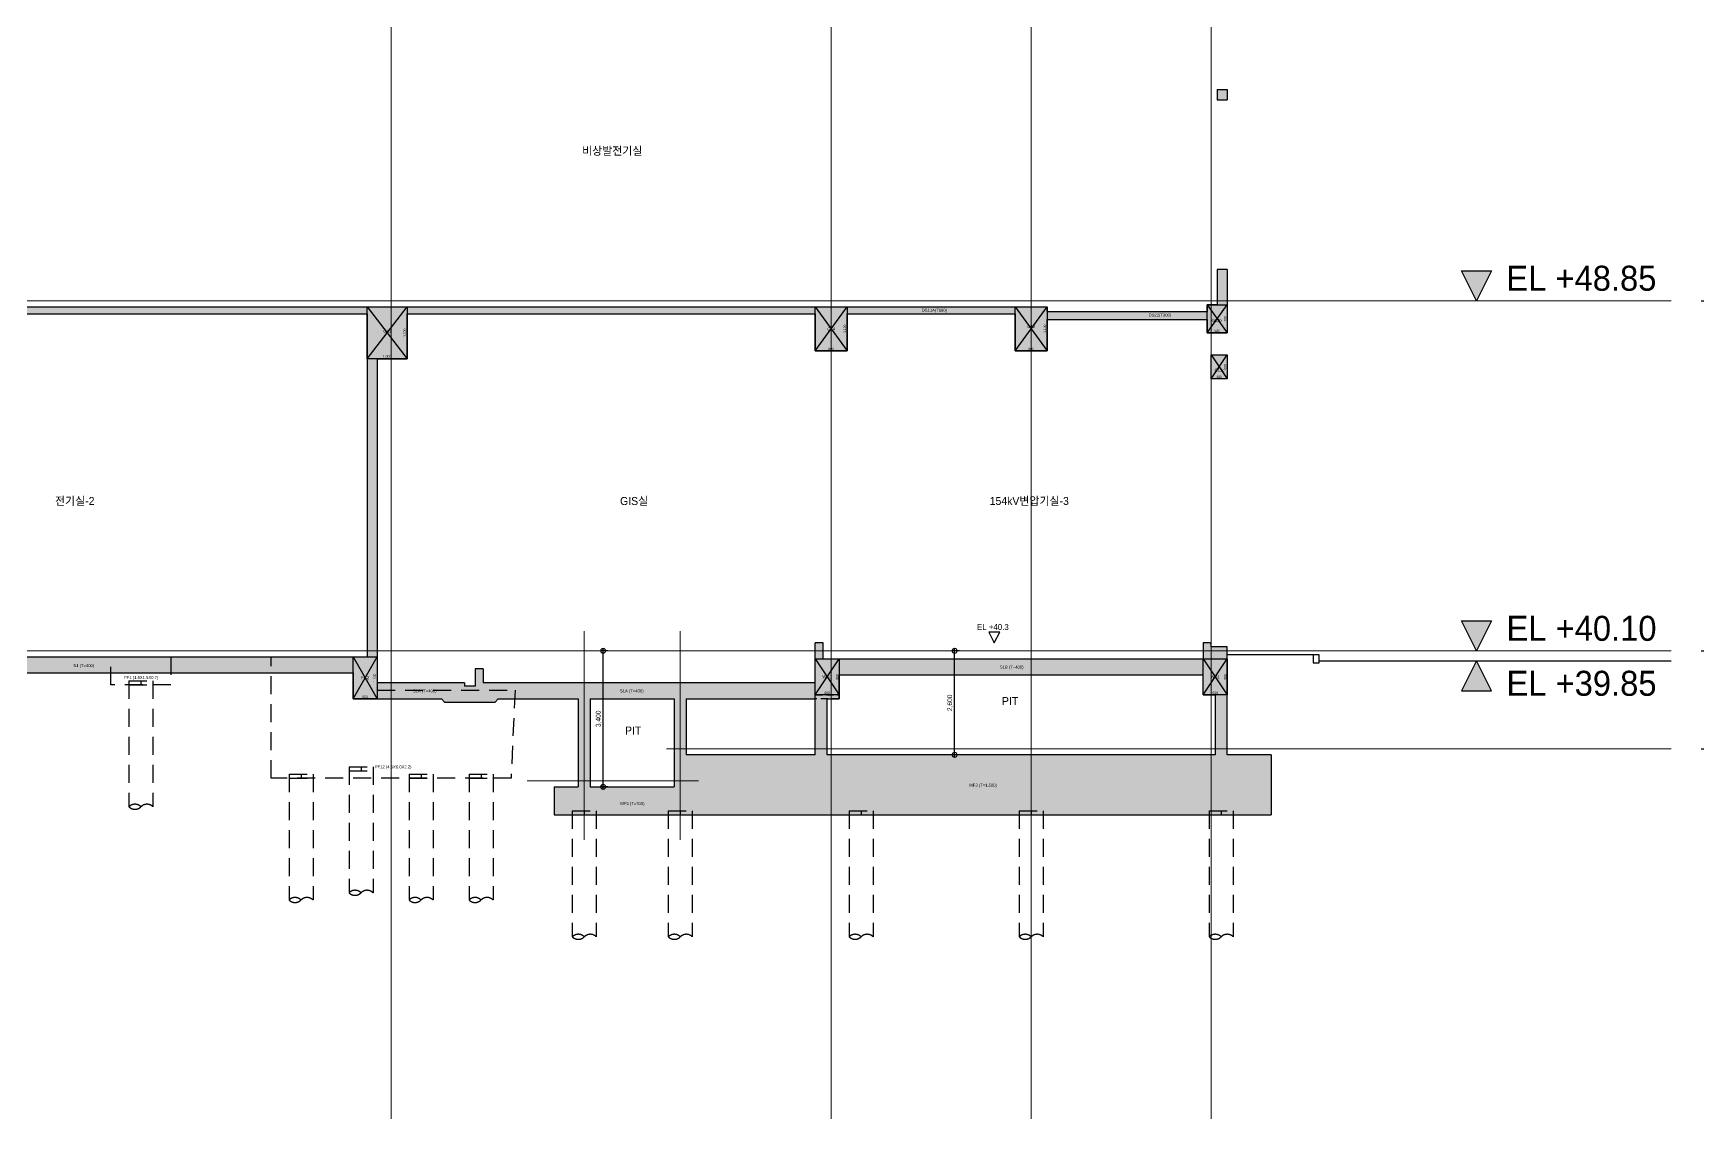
# Model space of a CAD drawing. Header units: millimetres. Extents: x 0 to 841000, y -4805 to 148500.
# Drawn here: x 550197 to 591797, y 23234 to 50364 of the extents above; entities that cross this region are included whole.
import ezdxf
from ezdxf.enums import TextEntityAlignment as Align

# ---------------------------------------------------------------- set-up
doc = ezdxf.new("R2010")
doc.units = ezdxf.units.MM
doc.header["$LTSCALE"] = 250
for name, pattern in [('HID', [2.8, 1.8, -1]), ('HIDDEN', [9.525, 6.35, -3.175]), ('PHANTOM2', [31.75, 15.875, -3.175, 3.175, -3.175, 3.175, -3.175])]:
    doc.linetypes.add(name, pattern=pattern)
doc.layers.get('Defpoints').update_dxf_attribs({"color": 151})
for name, color, linetype in [('A-CON', 2, 'Continuous'), ('A-CON-HID', 4, 'HID'), ('A-DIM', 7, 'Continuous'), ('A-SITE', 3, 'PHANTOM2'), ('A-SYM-LEVEL', 7, 'Continuous'), ('구조SOLID', 253, 'Continuous'), ('기초', 5, 'HIDDEN')]:
    doc.layers.add(name, color=color, linetype=linetype)
doc.layers.add('A-SYM-BUB', color=7, linetype='Continuous', lineweight=25)
doc.layers.add('CEN', color=1, linetype='Continuous', lineweight=9)
for name, color, linetype, plot in [('AS-HIDLINE', 205, 'Continuous', False), ('CK', 221, 'Continuous', False), ('NO-TEXT', 150, 'Continuous', False), ('NOPLOT', 191, 'Continuous', False)]:
    doc.layers.add(name, color=color, linetype=linetype, plot=plot)
doc.styles.add('Gdim', font='Dotum.ttf')
doc.styles.get("Standard").update_dxf_attribs({"font": 'Dotum.ttf'})
doc.dimstyles.new('G-Xdim', dxfattribs={"dimscale": 30, "dimtxt": 2, "dimasz": 1, "dimexe": 1.2, "dimexo": 1.2, "dimgap": 0, "dimtad": 1, "dimdec": 1, "dimdsep": 46, "dimlunit": 6, "dimtxsty": 'Gdim', "dimcen": 1, "dimse1": 1, "dimse2": 1, "dimsd1": 1, "dimsd2": 1, "dimclrd": 1, "dimclre": 1, "dimclrt": 256, "dimadec": 0, "dimazin": 0, "dimtfac": 1, "dimtdec": 1, "dimtix": 1, "dimtmove": 2, "dimatfit": 1, "dimfxl": 2, "dimtolj": 1, "dimlwd": -1, "dimlwe": -1, "dimarcsym": 0})
doc.dimstyles.new('Gdim250', dxfattribs={"dimscale": 250, "dimtxt": 3, "dimasz": 1.2, "dimexe": 2, "dimexo": 3, "dimgap": 1, "dimtad": 1, "dimdsep": 46, "dimlunit": 6, "dimtxsty": 'Standard', "dimblk1": '_CIDOT', "dimblk2": '_CIDOT', "dimsah": 1, "dimcen": 2.5, "dimdle": 2, "dimclrd": 1, "dimclre": 1, "dimclrt": 3, "dimazin": 2, "dimtfac": 1, "dimtix": 1, "dimtmove": 2, "dimatfit": 3, "dimldrblk": '_CIDOT', "dimfxl": 2, "dimtolj": 1, "dimtzin": 0, "dimarcsym": 0})
doc.dimstyles.new('Gdim50', dxfattribs={"dimscale": 40, "dimtxt": 3, "dimasz": 6, "dimexe": 1.5, "dimexo": 2, "dimgap": 1, "dimtad": 1, "dimdec": 0, "dimzin": 0, "dimdsep": 46, "dimlunit": 6, "dimtxsty": 'Gdim', "dimblk": 'DOTSMALL', "dimcen": 1.5, "dimdle": 1.5, "dimclrd": 256, "dimclre": 256, "dimclrt": 256, "dimazin": 0, "dimtfac": 1, "dimtdec": 0, "dimtix": 1, "dimtmove": 2, "dimatfit": 3, "dimldrblk": 'DOTSMALL', "dimfxl": 1.5, "dimtolj": 1, "dimtzin": 0, "dimlwd": -1, "dimlwe": -1, "dimarcsym": 1})

# ---------------------------------------------------------------- blocks, each defined once
blk = doc.blocks.new('*D184')
at = {"layer": 'Defpoints', "color": 0, "linetype": 'Continuous', "transparency": 16777216}
for p in [(-500, -1100), (300, -1080), (300, -1100)]:
    blk.add_point(p, dxfattribs=at)
at = {"layer": 'AS-HIDLINE', "linetype": 'Continuous', "transparency": 16777216, "insert": (-100, -1050), "char_height": 60, "attachment_point": 5, "style": 'Gdim'}
blk.add_mtext('\\A1;800', dxfattribs=at)
blk = doc.blocks.new('*D185')
at = {"layer": 'Defpoints', "color": 0, "linetype": 'Continuous', "transparency": 16777216}
for p in [(300, 0), (280, 0), (300, -1100)]:
    blk.add_point(p, dxfattribs=at)
at = {"layer": 'AS-HIDLINE', "linetype": 'Continuous', "transparency": 16777216, "insert": (244, -550), "char_height": 60, "attachment_point": 5, "rotation": 90, "style": 'Gdim'}
blk.add_mtext('\\A1;1,100', dxfattribs=at)
blk = doc.blocks.new('*D226')
at = {"layer": 'Defpoints', "color": 0, "linetype": 'Continuous', "transparency": 16777216}
for p in [(-700, -1300), (300, -1280), (300, -1300)]:
    blk.add_point(p, dxfattribs=at)
at = {"layer": 'AS-HIDLINE', "linetype": 'Continuous', "transparency": 16777216, "insert": (-200, -1244), "char_height": 60, "attachment_point": 5, "style": 'Gdim'}
blk.add_mtext('\\A1;1,000', dxfattribs=at)
blk = doc.blocks.new('*D227')
at = {"layer": 'Defpoints', "color": 0, "linetype": 'Continuous', "transparency": 16777216}
for p in [(300, 0), (280, 0), (300, -1300)]:
    blk.add_point(p, dxfattribs=at)
at = {"layer": 'AS-HIDLINE', "linetype": 'Continuous', "transparency": 16777216, "insert": (244, -650), "char_height": 60, "attachment_point": 5, "rotation": 90, "style": 'Gdim'}
blk.add_mtext('\\A1;1,300', dxfattribs=at)
blk = doc.blocks.new('*D218')
at = {"layer": 'Defpoints', "color": 0, "linetype": 'Continuous', "transparency": 16777216}
for p in [(-550, -900), (50, -880), (50, -900)]:
    blk.add_point(p, dxfattribs=at)
at = {"layer": 'AS-HIDLINE', "linetype": 'Continuous', "transparency": 16777216, "insert": (-250, -850), "char_height": 60, "attachment_point": 5, "style": 'Gdim'}
blk.add_mtext('\\A1;600', dxfattribs=at)
blk = doc.blocks.new('*D219')
at = {"layer": 'Defpoints', "color": 0, "linetype": 'Continuous', "transparency": 16777216}
for p in [(50, 0), (30, 0), (50, -900)]:
    blk.add_point(p, dxfattribs=at)
at = {"layer": 'AS-HIDLINE', "linetype": 'Continuous', "transparency": 16777216, "insert": (0, -450), "char_height": 60, "attachment_point": 5, "rotation": 90, "style": 'Gdim'}
blk.add_mtext('\\A1;900', dxfattribs=at)
blk = doc.blocks.new('*D220')
at = {"layer": 'Defpoints', "color": 0, "linetype": 'Continuous', "transparency": 16777216}
for p in [(-550, -1050), (50, -1030), (50, -1050)]:
    blk.add_point(p, dxfattribs=at)
at = {"layer": 'AS-HIDLINE', "linetype": 'Continuous', "transparency": 16777216, "insert": (-250, -1000), "char_height": 60, "attachment_point": 5, "style": 'Gdim'}
blk.add_mtext('\\A1;600', dxfattribs=at)
blk = doc.blocks.new('*D221')
at = {"layer": 'Defpoints', "color": 0, "linetype": 'Continuous', "transparency": 16777216}
for p in [(50, 0), (30, 0), (50, -1050)]:
    blk.add_point(p, dxfattribs=at)
at = {"layer": 'AS-HIDLINE', "linetype": 'Continuous', "transparency": 16777216, "insert": (-6, -525), "char_height": 60, "attachment_point": 5, "rotation": 90, "style": 'Gdim'}
blk.add_mtext('\\A1;1,050', dxfattribs=at)
blk = doc.blocks.new('*D262')
at = {"layer": 'Defpoints', "color": 0, "linetype": 'Continuous', "transparency": 16777216}
for p in [(-200, -700), (300, -680), (300, -700)]:
    blk.add_point(p, dxfattribs=at)
at = {"layer": 'AS-HIDLINE', "linetype": 'Continuous', "transparency": 16777216, "insert": (50, -650), "char_height": 60, "attachment_point": 5, "style": 'Gdim'}
blk.add_mtext('\\A1;500', dxfattribs=at)
blk = doc.blocks.new('*D263')
at = {"layer": 'Defpoints', "color": 0, "linetype": 'Continuous', "transparency": 16777216}
for p in [(300, 0), (280, 0), (300, -700)]:
    blk.add_point(p, dxfattribs=at)
at = {"layer": 'AS-HIDLINE', "linetype": 'Continuous', "transparency": 16777216, "insert": (250, -350), "char_height": 60, "attachment_point": 5, "rotation": 90, "style": 'Gdim'}
blk.add_mtext('\\A1;700', dxfattribs=at)
blk = doc.blocks.new('A$C481fd194')
blk.add_hatch(color=256).paths.add_polyline_path([(375, 750), (-375, 750), (0, 0)])
blk.add_lwpolyline([(0, 0), (-375, 750), (375, 750), (0, 0)])
blk = doc.blocks.new('A$Cabe7c8e7')
at = {"layer": 'A-SYM-LEVEL'}
for p in [(-4868, 49200), (-4868, 45800), (-4868, 40250), (-4868, 32250), (-4868, 25250), (-4868, 17750), (-4868, 8750), (-4865, 0)]:
    blk.add_blockref('A$C481fd194', p, dxfattribs=at)
at = {"layer": 'A-SYM-LEVEL', "xscale": -1, "rotation": 180}
blk.add_blockref('A$C481fd194', (-4868, 48800), dxfattribs=at)
at = {"layer": 'A-SYM-LEVEL', "style": 'Gdim'}
for s, p in [('EL +89.30', (-4118, 49450)), ('EL +88.90', (-4118, 47926)), ('EL +85.90', (-4118, 46050)), ('EL +80.35', (-4118, 40500)), ('EL +72.35', (-4118, 32500)), ('EL +65.35', (-4118, 25500)), ('EL +57.85', (-4118, 18000)), ('EL +48.85', (-4118, 9000)), ('EL +40.10', (-4115, 250))]:
    blk.add_text(s, height=625, dxfattribs=at).set_placement(p)
blk = doc.blocks.new('_CIDOT')
at = {"color": 0, "linetype": 'ByBlock'}
blk.add_line((2, 0), (-1, 0), dxfattribs=at)
at = {"color": 0, "linetype": 'ByBlock', "const_width": 0.5}
blk.add_lwpolyline([(-0.25, 0, 1), (0.25, 0, 1)], format="xyb", close=True, dxfattribs=at)
blk = doc.blocks.new('*D72')
at = {"layer": 'A-DIM', "color": 1, "lineweight": -2, "transparency": 16777216}
for p, q in [((750, -40450), (4618, -40450)), ((4118, -40750), (4118, -48900)), ((750, -49200), (4618, -49200))]:
    blk.add_line(p, q, dxfattribs=at)
at = {"layer": 'Defpoints', "color": 0, "transparency": 16777216}
for p in [(0, -40450), (0, -49200), (4118, -49200)]:
    blk.add_point(p, dxfattribs=at)
at = {"layer": 'A-DIM', "color": 1, "lineweight": -2, "transparency": 16777216, "xscale": 299.9999999999998, "yscale": 299.9999999999998, "zscale": 299.9999999999998}
for p, rotation in [((4118, -40450), 90), ((4118, -49200), 270)]:
    blk.add_blockref('_CIDOT', p, dxfattribs=dict(at, rotation=rotation))
at = {"layer": 'A-DIM', "color": 3, "transparency": 16777216, "insert": (3420, -44825), "char_height": 750, "attachment_point": 5, "rotation": 90}
blk.add_mtext('\\A1;8,750', dxfattribs=at)
blk = doc.blocks.new('*D73')
at = {"layer": 'A-DIM', "color": 1, "lineweight": -2, "transparency": 16777216}
for p, q in [((750, 0), (6618, 0)), ((6118, -300), (6118, -48900)), ((750, -49200), (6618, -49200))]:
    blk.add_line(p, q, dxfattribs=at)
at = {"layer": 'Defpoints', "color": 0, "transparency": 16777216}
for p in [(0, 0), (0, -49200), (6118, -49200)]:
    blk.add_point(p, dxfattribs=at)
at = {"layer": 'A-DIM', "color": 1, "lineweight": -2, "transparency": 16777216, "xscale": 299.9999999999998, "yscale": 299.9999999999998, "zscale": 299.9999999999998}
for p, rotation in [((6118, 0), 90), ((6118, -49200), 270)]:
    blk.add_blockref('_CIDOT', p, dxfattribs=dict(at, rotation=rotation))
at = {"layer": 'A-DIM', "color": 3, "transparency": 16777216, "insert": (5420, -24600), "char_height": 750, "attachment_point": 5, "rotation": 90}
blk.add_mtext('\\A1;49,200', dxfattribs=at)
blk = doc.blocks.new('*D74')
at = {"layer": 'A-DIM', "color": 1, "lineweight": -2, "transparency": 16777216}
for p, q in [((750, -31450), (4618, -31450)), ((4118, -40150), (4118, -31750)), ((750, -40450), (4618, -40450))]:
    blk.add_line(p, q, dxfattribs=at)
at = {"layer": 'Defpoints', "color": 0, "transparency": 16777216}
for p in [(0, -31450), (4118, -31450), (0, -40450)]:
    blk.add_point(p, dxfattribs=at)
at = {"layer": 'A-DIM', "color": 1, "lineweight": -2, "transparency": 16777216, "xscale": 299.9999999999998, "yscale": 299.9999999999998, "zscale": 299.9999999999998}
for p, rotation in [((4118, -31450), 90), ((4118, -40450), 270)]:
    blk.add_blockref('_CIDOT', p, dxfattribs=dict(at, rotation=rotation))
at = {"layer": 'A-DIM', "color": 3, "transparency": 16777216, "insert": (3420, -35950), "char_height": 750, "attachment_point": 5, "rotation": 90}
blk.add_mtext('\\A1;9,000', dxfattribs=at)
blk = doc.blocks.new('*D75')
at = {"layer": 'A-DIM', "color": 1, "lineweight": -2, "transparency": 16777216}
for p, q in [((750, -23950), (4618, -23950)), ((4118, -24250), (4118, -31150)), ((750, -31450), (4618, -31450))]:
    blk.add_line(p, q, dxfattribs=at)
at = {"layer": 'Defpoints', "color": 0, "transparency": 16777216}
for p in [(0, -23950), (0, -31450), (4118, -31450)]:
    blk.add_point(p, dxfattribs=at)
at = {"layer": 'A-DIM', "color": 1, "lineweight": -2, "transparency": 16777216, "xscale": 299.9999999999998, "yscale": 299.9999999999998, "zscale": 299.9999999999998}
for p, rotation in [((4118, -23950), 90), ((4118, -31450), 270)]:
    blk.add_blockref('_CIDOT', p, dxfattribs=dict(at, rotation=rotation))
at = {"layer": 'A-DIM', "color": 3, "transparency": 16777216, "insert": (3420, -27700), "char_height": 750, "attachment_point": 5, "rotation": 90}
blk.add_mtext('\\A1;7,500', dxfattribs=at)
blk = doc.blocks.new('*D76')
at = {"layer": 'A-DIM', "color": 1, "lineweight": -2, "transparency": 16777216}
for p, q in [((750, -16950), (4618, -16950)), ((4118, -23650), (4118, -17250)), ((750, -23950), (4618, -23950))]:
    blk.add_line(p, q, dxfattribs=at)
at = {"layer": 'Defpoints', "color": 0, "transparency": 16777216}
for p in [(0, -16950), (4118, -16950), (0, -23950)]:
    blk.add_point(p, dxfattribs=at)
at = {"layer": 'A-DIM', "color": 1, "lineweight": -2, "transparency": 16777216, "xscale": 299.9999999999998, "yscale": 299.9999999999998, "zscale": 299.9999999999998}
for p, rotation in [((4118, -16950), 90), ((4118, -23950), 270)]:
    blk.add_blockref('_CIDOT', p, dxfattribs=dict(at, rotation=rotation))
at = {"layer": 'A-DIM', "color": 3, "transparency": 16777216, "insert": (3420, -20450), "char_height": 750, "attachment_point": 5, "rotation": 90}
blk.add_mtext('\\A1;7,000', dxfattribs=at)
blk = doc.blocks.new('*D77')
at = {"layer": 'A-DIM', "color": 1, "lineweight": -2, "transparency": 16777216}
for p, q in [((750, -8950), (4618, -8950)), ((4118, -9250), (4118, -16650)), ((750, -16950), (4618, -16950))]:
    blk.add_line(p, q, dxfattribs=at)
at = {"layer": 'Defpoints', "color": 0, "transparency": 16777216}
for p in [(0, -8950), (0, -16950), (4118, -16950)]:
    blk.add_point(p, dxfattribs=at)
at = {"layer": 'A-DIM', "color": 1, "lineweight": -2, "transparency": 16777216, "xscale": 299.9999999999998, "yscale": 299.9999999999998, "zscale": 299.9999999999998}
for p, rotation in [((4118, -8950), 90), ((4118, -16950), 270)]:
    blk.add_blockref('_CIDOT', p, dxfattribs=dict(at, rotation=rotation))
at = {"layer": 'A-DIM', "color": 3, "transparency": 16777216, "insert": (3420, -12950), "char_height": 750, "attachment_point": 5, "rotation": 90}
blk.add_mtext('\\A1;8,000', dxfattribs=at)
blk = doc.blocks.new('*D78')
at = {"layer": 'A-DIM', "color": 1, "lineweight": -2, "transparency": 16777216}
for p, q in [((750, -3400), (4618, -3400)), ((4118, -8650), (4118, -3700)), ((750, -8950), (4618, -8950))]:
    blk.add_line(p, q, dxfattribs=at)
at = {"layer": 'Defpoints', "color": 0, "transparency": 16777216}
for p in [(0, -3400), (4118, -3400), (0, -8950)]:
    blk.add_point(p, dxfattribs=at)
at = {"layer": 'A-DIM', "color": 1, "lineweight": -2, "transparency": 16777216, "xscale": 299.9999999999998, "yscale": 299.9999999999998, "zscale": 299.9999999999998}
for p, rotation in [((4118, -3400), 90), ((4118, -8950), 270)]:
    blk.add_blockref('_CIDOT', p, dxfattribs=dict(at, rotation=rotation))
at = {"layer": 'A-DIM', "color": 3, "transparency": 16777216, "insert": (3420, -6175), "char_height": 750, "attachment_point": 5, "rotation": 90}
blk.add_mtext('\\A1;5,550', dxfattribs=at)
blk = doc.blocks.new('*D79')
at = {"layer": 'A-DIM', "color": 1, "lineweight": -2, "transparency": 16777216}
for p, q in [((4118, 300), (4118, 600)), ((750, 0), (4618, 0)), ((4118, 0), (4118, -400)), ((750, -400), (4618, -400)), ((4118, -700), (4118, -1000))]:
    blk.add_line(p, q, dxfattribs=at)
at = {"layer": 'Defpoints', "color": 0, "transparency": 16777216}
for p in [(0, 0), (0, -400), (4118, -400)]:
    blk.add_point(p, dxfattribs=at)
at = {"layer": 'A-DIM', "color": 1, "lineweight": -2, "transparency": 16777216, "xscale": 299.9999999999998, "yscale": 299.9999999999998, "zscale": 299.9999999999998}
for p, rotation in [((4118, 0), 270), ((4118, -400), 90)]:
    blk.add_blockref('_CIDOT', p, dxfattribs=dict(at, rotation=rotation))
at = {"layer": 'A-DIM', "color": 3, "transparency": 16777216, "insert": (3339, 699), "char_height": 750, "attachment_point": 5, "rotation": 90}
blk.add_mtext('\\A1;400', dxfattribs=at)
blk = doc.blocks.new('*D80')
at = {"layer": 'A-DIM', "color": 1, "lineweight": -2, "transparency": 16777216}
for p, q in [((4118, -100), (4118, 200)), ((750, -400), (4618, -400)), ((4118, -400), (4118, -3400)), ((750, -3400), (4618, -3400)), ((4118, -3700), (4118, -4000))]:
    blk.add_line(p, q, dxfattribs=at)
at = {"layer": 'Defpoints', "color": 0, "transparency": 16777216}
for p in [(0, -400), (0, -3400), (4118, -3400)]:
    blk.add_point(p, dxfattribs=at)
at = {"layer": 'A-DIM', "color": 1, "lineweight": -2, "transparency": 16777216, "xscale": 299.9999999999998, "yscale": 299.9999999999998, "zscale": 299.9999999999998}
for p, rotation in [((4118, -400), 270), ((4118, -3400), 90)]:
    blk.add_blockref('_CIDOT', p, dxfattribs=dict(at, rotation=rotation))
at = {"layer": 'A-DIM', "color": 3, "transparency": 16777216, "insert": (3420, -1900), "char_height": 750, "attachment_point": 5, "rotation": 90}
blk.add_mtext('\\A1;3,000', dxfattribs=at)
blk = doc.blocks.new('파일')
at = {"layer": 'NOPLOT'}
blk.add_line((371, 890, 0), (371, 790, 0), dxfattribs=at)
at = {"layer": 'NOPLOT', "linetype": 'HID'}
blk.add_line((71, 790, 0), (671, 790, 0), dxfattribs=at)
at = {"layer": '기초', "linetype": 'HID'}
for p, q in [((71, 890, 0), (671, 890, 0)), ((71, 890, 0), (71, -2258, 0)), ((671, 890, 0), (671, -2258, 0))]:
    blk.add_line(p, q, dxfattribs=at)
for centre, start, end in [((221, -2408, 0), 45, 135), ((221, -2108, 0), 225, 315), ((521, -2408, 0), 45, 135)]:
    blk.add_arc(centre, 212, start, end, dxfattribs=at)
blk = doc.blocks.new('*D264')
at = {"layer": 'Defpoints', "color": 0, "linetype": 'Continuous', "transparency": 16777216}
for p in [(-100, -600), (300, -580), (300, -600)]:
    blk.add_point(p, dxfattribs=at)
at = {"layer": 'AS-HIDLINE', "linetype": 'Continuous', "transparency": 16777216, "insert": (100, -550), "char_height": 60, "attachment_point": 5, "style": 'Gdim'}
blk.add_mtext('\\A1;400', dxfattribs=at)
blk = doc.blocks.new('*D265')
at = {"layer": 'Defpoints', "color": 0, "linetype": 'Continuous', "transparency": 16777216}
for p in [(300, 0), (280, 0), (300, -600)]:
    blk.add_point(p, dxfattribs=at)
at = {"layer": 'AS-HIDLINE', "linetype": 'Continuous', "transparency": 16777216, "insert": (250, -300), "char_height": 60, "attachment_point": 5, "rotation": 90, "style": 'Gdim'}
blk.add_mtext('\\A1;600', dxfattribs=at)
blk = doc.blocks.new('_DotSmall')
at = {"color": 0, "linetype": 'ByBlock', "const_width": 0.5}
blk.add_lwpolyline([(-0.0625, 0, 1), (0.0625, 0, 1)], format="xyb", close=True, dxfattribs=at)
blk = doc.blocks.new('*D161')
at = {"layer": 'CK', "transparency": 16777216}
for p, q in [((564439, 31469), (564439, 34989)), ((564557, 34929), (564379, 34929)), ((564557, 31529), (564379, 31529))]:
    blk.add_line(p, q, dxfattribs=at)
at = {"layer": 'Defpoints', "color": 0, "transparency": 16777216}
for p in [(564439, 34929), (564637, 34929), (564637, 31529)]:
    blk.add_point(p, dxfattribs=at)
at = {"layer": 'CK', "transparency": 16777216, "xscale": 240, "yscale": 240, "zscale": 240}
for p, rotation in [((564439, 34929), 90), ((564439, 31529), 270)]:
    blk.add_blockref('_DotSmall', p, dxfattribs=dict(at, rotation=rotation))
at = {"layer": 'CK', "transparency": 16777216, "insert": (564327, 33229), "char_height": 120, "attachment_point": 5, "rotation": 90, "style": 'Gdim'}
blk.add_mtext('\\A1;3,400', dxfattribs=at)
blk = doc.blocks.new('*D162')
at = {"layer": 'CK', "transparency": 16777216}
for p, q in [((573225, 32269), (573225, 34989)), ((573343, 34929), (573165, 34929)), ((573343, 32329), (573165, 32329))]:
    blk.add_line(p, q, dxfattribs=at)
at = {"layer": 'Defpoints', "color": 0, "transparency": 16777216}
for p in [(573225, 34929), (573423, 34929), (573423, 32329)]:
    blk.add_point(p, dxfattribs=at)
at = {"layer": 'CK', "transparency": 16777216, "xscale": 240, "yscale": 240, "zscale": 240}
for p, rotation in [((573225, 34929), 90), ((573225, 32329), 270)]:
    blk.add_blockref('_DotSmall', p, dxfattribs=dict(at, rotation=rotation))
at = {"layer": 'CK', "transparency": 16777216, "insert": (573113, 33629), "char_height": 120, "attachment_point": 5, "rotation": 90, "style": 'Gdim'}
blk.add_mtext('\\A1;2,600', dxfattribs=at)
blk = doc.blocks.new('*D298')
at = {"layer": 'Defpoints', "color": 0, "linetype": 'Continuous', "transparency": 16777216}
for p in [(-550, -900), (50, -880), (50, -900)]:
    blk.add_point(p, dxfattribs=at)
at = {"layer": 'AS-HIDLINE', "linetype": 'Continuous', "transparency": 16777216, "insert": (-250, -850), "char_height": 60, "attachment_point": 5, "style": 'Gdim'}
blk.add_mtext('\\A1;600', dxfattribs=at)
blk = doc.blocks.new('*D299')
at = {"layer": 'Defpoints', "color": 0, "linetype": 'Continuous', "transparency": 16777216}
for p in [(50, 0), (30, 0), (50, -900)]:
    blk.add_point(p, dxfattribs=at)
at = {"layer": 'AS-HIDLINE', "linetype": 'Continuous', "transparency": 16777216, "insert": (0, -450), "char_height": 60, "attachment_point": 5, "rotation": 90, "style": 'Gdim'}
blk.add_mtext('\\A1;900', dxfattribs=at)
blk = doc.blocks.new('*D164')
at = {"layer": 'A-DIM', "color": 1, "lineweight": -2, "transparency": 16777216}
for p, q in [((597250, 35229), (597250, 35529)), ((591882, 34929), (597750, 34929)), ((597250, 32479), (597250, 34929)), ((591882, 32479), (597750, 32479)), ((597250, 32179), (597250, 31879))]:
    blk.add_line(p, q, dxfattribs=at)
at = {"layer": 'Defpoints', "color": 0, "transparency": 16777216}
for p in [(591132, 34929), (597250, 34929), (591132, 32479)]:
    blk.add_point(p, dxfattribs=at)
at = {"layer": 'A-DIM', "color": 1, "lineweight": -2, "transparency": 16777216, "xscale": 299.9999999999998, "yscale": 299.9999999999998, "zscale": 299.9999999999998}
for p, rotation in [((597250, 34929), 270), ((597250, 32479), 90)]:
    blk.add_blockref('_CIDOT', p, dxfattribs=dict(at, rotation=rotation))
at = {"layer": 'A-DIM', "color": 3, "transparency": 16777216, "insert": (596552, 33704), "char_height": 750, "attachment_point": 5, "rotation": 90}
blk.add_mtext('\\A1;2,450', dxfattribs=at)
blk = doc.blocks.new('*U90')
at = {"layer": 'AS-HIDLINE', "linetype": 'Continuous'}
for p, q in [((-500, -1100), (300, 0)), ((-500, 0), (300, -1100))]:
    blk.add_line(p, q, dxfattribs=at)
blk.add_lwpolyline([(-500, -1100), (-500, 0), (300, 0), (300, -1100)], close=True, dxfattribs=at)
dim = blk.add_linear_dim(base=(280.13, 0), p1=(300, -1100), p2=(300, 0), angle=90, dimstyle='G-Xdim', override={"dimtxsty": 'Gdim'}, dxfattribs=at)
dim.commit()
dim.dimension.update_dxf_attribs({"geometry": '*D185', "text_midpoint": (244.31, -550)})
dim = blk.add_linear_dim(base=(300, -1080.06), p1=(-500, -1100), p2=(300, -1100), dimstyle='G-Xdim', override={"dimtxsty": 'Gdim'}, dxfattribs=at)
dim.commit()
dim.dimension.update_dxf_attribs({"geometry": '*D184', "text_midpoint": (-100, -1050.02)})
blk = doc.blocks.new('*U111')
at = {"layer": 'AS-HIDLINE', "linetype": 'Continuous'}
for p, q in [((-700, -1300), (300, 0)), ((-700, 0), (300, -1300))]:
    blk.add_line(p, q, dxfattribs=at)
blk.add_lwpolyline([(-700, -1300), (-700, 0), (300, 0), (300, -1300)], close=True, dxfattribs=at)
dim = blk.add_linear_dim(base=(280.13, 0), p1=(300, -1300), p2=(300, 0), angle=90, dimstyle='G-Xdim', override={"dimtxsty": 'Gdim'}, dxfattribs=at)
dim.commit()
dim.dimension.update_dxf_attribs({"geometry": '*D227', "text_midpoint": (244.31, -650)})
dim = blk.add_linear_dim(base=(300, -1280.06), p1=(-700, -1300), p2=(300, -1300), dimstyle='G-Xdim', override={"dimtxsty": 'Gdim'}, dxfattribs=at)
dim.commit()
dim.dimension.update_dxf_attribs({"geometry": '*D226', "text_midpoint": (-200, -1244.24)})
blk = doc.blocks.new('*U107')
at = {"layer": 'AS-HIDLINE', "linetype": 'Continuous'}
for p, q in [((-550, -900), (50, 0)), ((-550, 0), (50, -900))]:
    blk.add_line(p, q, dxfattribs=at)
blk.add_lwpolyline([(-550, -900), (-550, 0), (50, 0), (50, -900)], close=True, dxfattribs=at)
dim = blk.add_linear_dim(base=(30.13, 0), p1=(50, -900), p2=(50, 0), angle=90, dimstyle='G-Xdim', override={"dimtxsty": 'Gdim'}, dxfattribs=at)
dim.commit()
dim.dimension.update_dxf_attribs({"geometry": '*D219', "text_midpoint": (0.09, -450)})
dim = blk.add_linear_dim(base=(50, -880.06), p1=(-550, -900), p2=(50, -900), dimstyle='G-Xdim', override={"dimtxsty": 'Gdim'}, dxfattribs=at)
dim.commit()
dim.dimension.update_dxf_attribs({"geometry": '*D218', "text_midpoint": (-250, -850.02)})
blk = doc.blocks.new('*U108')
at = {"layer": 'AS-HIDLINE', "linetype": 'Continuous'}
for p, q in [((-550, -1050), (50, 0)), ((-550, 0), (50, -1050))]:
    blk.add_line(p, q, dxfattribs=at)
blk.add_lwpolyline([(-550, -1050), (-550, 0), (50, 0), (50, -1050)], close=True, dxfattribs=at)
dim = blk.add_linear_dim(base=(30.13, 0), p1=(50, -1050), p2=(50, 0), angle=90, dimstyle='G-Xdim', override={"dimtxsty": 'Gdim'}, dxfattribs=at)
dim.commit()
dim.dimension.update_dxf_attribs({"geometry": '*D221', "text_midpoint": (-5.69, -525)})
dim = blk.add_linear_dim(base=(50, -1030.06), p1=(-550, -1050), p2=(50, -1050), dimstyle='G-Xdim', override={"dimtxsty": 'Gdim'}, dxfattribs=at)
dim.commit()
dim.dimension.update_dxf_attribs({"geometry": '*D220', "text_midpoint": (-250, -1000.02)})
blk = doc.blocks.new('*U129')
at = {"layer": 'AS-HIDLINE', "linetype": 'Continuous'}
for p, q in [((-200, -700), (300, 0)), ((-200, 0), (300, -700))]:
    blk.add_line(p, q, dxfattribs=at)
blk.add_lwpolyline([(-200, -700), (-200, 0), (300, 0), (300, -700)], close=True, dxfattribs=at)
dim = blk.add_linear_dim(base=(280.13, 0), p1=(300, -700), p2=(300, 0), angle=90, dimstyle='G-Xdim', override={"dimtxsty": 'Gdim'}, dxfattribs=at)
dim.commit()
dim.dimension.update_dxf_attribs({"geometry": '*D263', "text_midpoint": (250.09, -350)})
dim = blk.add_linear_dim(base=(300, -680.06), p1=(-200, -700), p2=(300, -700), dimstyle='G-Xdim', override={"dimtxsty": 'Gdim'}, dxfattribs=at)
dim.commit()
dim.dimension.update_dxf_attribs({"geometry": '*D262', "text_midpoint": (50, -650.02)})
blk = doc.blocks.new('A$Ca0ef00f6')
at = {"layer": 'A-SYM-BUB', "color": 7, "elevation": 0}
for points in [[(7617.6, -400), (8617.6, -400, 1), (11617.6, -400, 1), (8617.6, -400, 0)], [(7617.6, -3400), (8617.6, -3400, 1), (11617.6, -3400, 1), (8617.6, -3400, 0)]]:
    blk.add_lwpolyline(points, format="xyb", dxfattribs=at)
at = {"layer": 'A-SYM-BUB', "color": 7}
for points in [[(7617.6, -8950), (8617.6, -8950, 1), (11617.6, -8950, 1), (8617.6, -8950, 0)], [(7617.6, -16950), (8617.6, -16950, 1), (11617.6, -16950, 1), (8617.6, -16950, 0)], [(7617.6, -23950), (8617.6, -23950, 1), (11617.6, -23950, 1), (8617.6, -23950, 0)], [(7617.6, -31450), (8617.6, -31450, 1), (11617.6, -31450, 1), (8617.6, -31450, 0)], [(7617.6, -40450), (8617.6, -40450, 1), (11617.6, -40450, 1), (8617.6, -40450, 0)], [(7617.6, -49200), (8617.6, -49200, 1), (11617.6, -49200, 1), (8617.6, -49200, 0)]]:
    blk.add_lwpolyline(points, format="xyb", dxfattribs=at)
at = {"layer": 'A-SYM-BUB', "color": 3, "style": 'Gdim'}
for p in [(9925.6, -1024.2, 0), (10062.4, -4024.2, 0), (10267.6, -9574.2), (10267.6, -17574.2), (10267.6, -24574.2), (10267.6, -32074.2), (10267.6, -41074.2), (10267.6, -49824.2)]:
    blk.add_text('Z', height=1250, dxfattribs=at).set_placement(p, align=Align.RIGHT)
at = {"layer": 'A-SYM-BUB', "color": 3, "style": 'Gdim', "width": 0.8}
blk.add_text('PHR', height=750, dxfattribs=at).set_placement((9855.9, -1024.2, 0))
at = {"layer": 'A-SYM-BUB', "color": 3, "style": 'Gdim'}
for s, p in [('R', (9992.7, -4024.2, 0)), ('6', (10417.6, -9574.2)), ('5', (10417.6, -17574.2)), ('4', (10417.6, -24574.2)), ('3', (10417.6, -32074.2)), ('2', (10417.6, -41074.2)), ('1', (10417.6, -49824.2))]:
    blk.add_text(s, height=750, dxfattribs=at).set_placement(p)
at = {"layer": 'A-DIM'}
dim = blk.add_linear_dim(base=(4117.6, -400), p1=(0, 0), p2=(0, -400), angle=90, dimstyle='Gdim250', override={"dimdec": 0}, dxfattribs=at)
dim.commit()
dim.dimension.update_dxf_attribs({"geometry": '*D79', "text_midpoint": (3339, 699.3), "dimtype": 128})
for base, p1, p2, angle, picture, middle in [((6117.6, -49200), (0, 0), (0, -49200), 90, '*D73', (5419.8, -24600)), ((4117.6, -3400), (0, -400), (0, -3400), 90, '*D80', (3419.8, -1900)), ((4117.6, -3400), (0, -8950), (0, -3400), 270, '*D78', (3419.8, -6175)), ((4117.6, -16950), (0, -8950), (0, -16950), 90, '*D77', (3419.8, -12950)), ((4117.6, -16950), (0, -23950), (0, -16950), 270, '*D76', (3419.8, -20450)), ((4117.6, -31450), (0, -23950), (0, -31450), 90, '*D75', (3419.8, -27700)), ((4117.6, -31450), (0, -40450), (0, -31450), 270, '*D74', (3419.8, -35950)), ((4117.6, -49200), (0, -40450), (0, -49200), 90, '*D72', (3419.8, -44825))]:
    dim = blk.add_linear_dim(base=base, p1=p1, p2=p2, angle=angle, dimstyle='Gdim250', override={"dimdec": 0}, dxfattribs=at)
    dim.commit()
    dim.dimension.update_dxf_attribs({"geometry": picture, "text_midpoint": middle})
blk = doc.blocks.new('*U130')
at = {"layer": 'AS-HIDLINE', "linetype": 'Continuous'}
for p, q in [((-100, -600), (300, 0)), ((-100, 0), (300, -600))]:
    blk.add_line(p, q, dxfattribs=at)
blk.add_lwpolyline([(-100, -600), (-100, 0), (300, 0), (300, -600)], close=True, dxfattribs=at)
dim = blk.add_linear_dim(base=(280.13, 0), p1=(300, -600), p2=(300, 0), angle=90, dimstyle='G-Xdim', override={"dimtxsty": 'Gdim'}, dxfattribs=at)
dim.commit()
dim.dimension.update_dxf_attribs({"geometry": '*D265', "text_midpoint": (250.09, -300)})
dim = blk.add_linear_dim(base=(300, -580.06), p1=(-100, -600), p2=(300, -600), dimstyle='G-Xdim', override={"dimtxsty": 'Gdim'}, dxfattribs=at)
dim.commit()
dim.dimension.update_dxf_attribs({"geometry": '*D264', "text_midpoint": (100, -550.02)})
blk = doc.blocks.new('*U149')
at = {"layer": 'AS-HIDLINE', "linetype": 'Continuous'}
for p, q in [((-550, -900), (50, 0)), ((-550, 0), (50, -900))]:
    blk.add_line(p, q, dxfattribs=at)
blk.add_lwpolyline([(-550, -900), (-550, 0), (50, 0), (50, -900)], close=True, dxfattribs=at)
dim = blk.add_linear_dim(base=(30.13, 0), p1=(50, -900), p2=(50, 0), angle=90, dimstyle='G-Xdim', override={"dimtxsty": 'Gdim'}, dxfattribs=at)
dim.commit()
dim.dimension.update_dxf_attribs({"geometry": '*D299', "text_midpoint": (0.09, -450)})
dim = blk.add_linear_dim(base=(50, -880.06), p1=(-550, -900), p2=(50, -900), dimstyle='G-Xdim', override={"dimtxsty": 'Gdim'}, dxfattribs=at)
dim.commit()
dim.dimension.update_dxf_attribs({"geometry": '*D298', "text_midpoint": (-250, -850.02)})

msp = doc.modelspace()

# ---------------------------------------------------------------- hatches: boundary and pattern name
at = {"layer": '구조SOLID', "transparency": 33554687}
h = msp.add_hatch(color=256, dxfattribs=at)
h.dxf.hatch_style = 1
h.paths.add_polyline_path([(580038.209, 42328.931), (579638.209, 42328.931), (579638.209, 41728.931), (580038.209, 41728.931)])
h.paths.add_polyline_path([(580038.209, 48958.931), (579788.209, 48958.931), (579788.209, 48698.931), (580038.209, 48698.931)])
at = {"layer": '구조SOLID'}
h = msp.add_hatch(color=256, dxfattribs=at)
h.dxf.hatch_style = 1
h.paths.add_polyline_path([(570038.209, 32328.931), (570038.209, 33728.931), (570338.208, 33728.931), (570338.208, 34328.931), (579438.209, 34328.931), (579438.209, 33828.931), (579738.209, 33828.931), (579738.209, 32328.931)], flags=16)
h.paths.add_polyline_path([(569738.209, 32328.931), (566518.209, 32328.931), (566518.209, 33728.931), (569738.209, 33728.931)], flags=16)
h.paths.add_polyline_path([(566218.209, 31528.931), (564118.209, 31528.931), (564118.209, 33728.931), (566218.209, 33728.931)], flags=16)
h.paths.add_polyline_path([(558538.209, 34778.931), (542738.209, 34778.931), (542738.209, 35028.931), (542538.209, 35028.931), (542538.209, 34778.931), (538488.209, 34778.931), (538488.209, 42478.931), (538738.209, 42478.931), (538738.209, 43398.931), (542738.209, 43398.931), (542738.209, 42478.931), (543538.209, 42478.931), (543538.209, 43398.931), (547738.211, 43398.931), (547738.211, 42428.931), (548538.211, 42428.931), (548538.211, 43348.931), (558538.209, 43348.931)], flags=16)
h.paths.add_polyline_path([(547738.211, 43578.931), (545438.211, 43578.931), (545438.211, 47278.931), (547738.211, 47278.931)], flags=16)
h.paths.add_polyline_path([(545238.211, 43578.931), (538488.209, 43578.931), (538488.209, 46878.931), (538738.209, 46878.931), (538738.209, 47278.931), (542888.209, 47278.931), (542888.209, 46878.931), (543388.209, 46878.931), (543388.209, 47278.931), (545138.211, 47278.931), (545138.211, 46878.931), (545238.211, 46878.931)], flags=16)
h.paths.add_polyline_path([(542538.209, 32228.931), (538538.209, 32228.931), (538538.209, 33878.931), (538838.209, 33878.931), (538838.209, 34578.931), (542538.209, 34578.931)], flags=16)
h.paths.add_polyline_path([(569938.209, 35128.931), (569738.209, 35128.931), (569738.209, 34128.931), (561438.21, 34128.931), (561438.21, 34478.931), (561238.21, 34478.931), (561238.21, 34048.931), (560978.21, 34048.931), (560978.21, 34128.931), (558788.209, 34128.931), (558788.209, 42228.931), (559538.209, 42228.931), (559538.209, 43348.931), (569738.209, 43348.931), (569738.209, 42428.931), (570538.209, 42428.931), (570538.209, 43348.931), (574738.209, 43348.931), (574738.209, 42428.931), (575538.209, 42428.931), (575538.209, 43208.931), (579538.209, 43208.931), (579538.209, 42878.931), (580038.209, 42878.931), (580038.209, 44458.931), (579788.209, 44458.931), (579788.209, 43578.931), (579538.209, 43578.931), (579538.209, 43408.931), (575538.209, 43408.931), (575538.209, 43528.931), (547938.211, 43528.931), (547938.211, 46878.931), (548038.211, 46878.931), (548038.211, 47578.931), (547938.211, 47578.931), (547938.211, 47478.931), (538488.209, 47478.931), (538488.209, 47678.931), (538238.209, 47678.931), (538238.209, 32228.931), (537638.209, 32228.931), (537638.209, 31528.931), (539138.209, 31528.931), (539138.209, 32028.931), (541938.209, 32028.931), (541938.209, 31528.931), (543438.209, 31528.931), (543438.209, 32228.931), (542838.209, 32228.931), (542838.209, 33878.93), (543138.209, 33878.93), (543138.209, 34378.931), (558188.21, 34378.931), (558188.21, 33728.931), (560398.21, 33728.931), (560478.21, 33648.931), (561738.21, 33648.931), (561818.21, 33728.931), (563818.209, 33728.931), (563818.209, 31528.931), (563218.209, 31528.931), (563218.209, 30828.931), (581138.209, 30828.931), (581138.209, 32328.931), (580038.209, 32328.931), (580038.209, 34778.931), (580038.209, 34989.604), (580038.209, 35003.15), (580038.209, 35028.931), (579638.209, 35028.931), (579638.209, 35103.931), (579613.209, 35128.931), (579438.209, 35128.931), (579438.209, 34728.931), (569938.209, 34728.931)])

# ---------------------------------------------------------------- linework, layer by layer
at = {"layer": 'A-CON'}
for p, q in [((579788.209, 48958.931), (579788.209, 48698.931)), ((579788.209, 48958.931), (580038.209, 48958.931)), ((579788.209, 48698.931), (580038.209, 48698.931)), ((580038.209, 48958.931), (580038.209, 48698.931)), ((579788.209, 44458.931), (579788.209, 43578.931)), ((580038.209, 44458.931), (579788.209, 44458.931)), ((580038.209, 44458.931), (580038.209, 42878.931)), ((547938.211, 43528.931), (575538.209, 43528.931)), ((548538.211, 43348.931), (558538.209, 43348.931)), ((558538.209, 43348.931), (558538.209, 34778.931)), ((559538.209, 43348.931), (569738.209, 43348.931)), ((559538.209, 42228.931), (559538.209, 43348.931)), ((569738.209, 43348.931), (569738.209, 42428.931)), ((570538.209, 43348.931), (574738.209, 43348.931)), ((570538.209, 42428.931), (570538.209, 43348.931)), ((574738.209, 43348.931), (574738.209, 42428.931)), ((575538.209, 43408.931), (575538.209, 43528.931)), ((575538.209, 43408.931), (579538.209, 43408.931)), ((579788.209, 43578.931), (579538.209, 43578.931)), ((579538.209, 43578.931), (579538.209, 43408.931)), ((575538.209, 43208.931), (579538.209, 43208.931)), ((575538.209, 42428.931), (575538.209, 43208.931)), ((579538.209, 43208.931), (579538.209, 42878.931)), ((579538.209, 42878.931), (580038.209, 42878.931)), ((558788.209, 42228.931), (558788.209, 34128.931)), ((558788.209, 42228.931), (559538.209, 42228.931)), ((569738.209, 42428.931), (570538.209, 42428.931)), ((574738.209, 42428.931), (575538.209, 42428.931)), ((579638.209, 42328.931, 0), (580038.209, 42328.931, 0)), ((579638.209, 41728.931, 0), (579638.209, 42328.931, 0)), ((580038.209, 42328.931, 0), (580038.209, 41728.931, 0)), ((580038.209, 41728.931, 0), (579638.209, 41728.931, 0)), ((569938.209, 35128.931), (569738.209, 35128.931)), ((569738.209, 34128.931), (569738.209, 35128.931)), ((569938.209, 34728.931), (569938.209, 35128.931)), ((579613.209, 35128.931), (579438.209, 35128.931)), ((579438.209, 35128.931), (579438.209, 34728.931)), ((579613.209, 35128.931), (579638.209, 35103.931)), ((579638.209, 35028.931), (579638.209, 35103.931)), ((580038.209, 35028.931), (579638.209, 35028.931)), ((580038.209, 32328.931), (580038.209, 35028.931)), ((542738.209, 34778.931), (558538.209, 34778.931)), ((569938.209, 34728.931), (579438.209, 34728.931)), ((543138.209, 34378.931), (558188.209, 34378.931)), ((558188.21, 34378.931), (558188.21, 33728.931)), ((560978.21, 34128.931), (558788.21, 34128.931)), ((560978.21, 34128.931), (560978.21, 34048.931)), ((561238.21, 34478.931), (561238.21, 34048.931)), ((561438.21, 34478.931), (561238.21, 34478.931)), ((569738.209, 34128.931), (561438.209, 34128.931)), ((561438.21, 34478.931), (561438.21, 34128.931)), ((570338.208, 34328.931), (579438.209, 34328.931)), ((570338.208, 33728.931), (570338.208, 34328.931)), ((579438.209, 33828.931), (579438.209, 34328.931)), ((558188.21, 33728.931), (560398.21, 33728.931)), ((560398.21, 33728.931), (560478.21, 33648.931)), ((561238.21, 34048.931), (560978.21, 34048.931)), ((561818.21, 33728.931), (561738.21, 33648.931)), ((561818.21, 33728.931), (563818.21, 33728.931)), ((563818.209, 33728.931), (563818.209, 31528.931)), ((564118.209, 33728.931), (564118.209, 31528.931)), ((564118.209, 33728.931), (566218.209, 33728.931)), ((566218.209, 33728.931), (566218.209, 31528.931)), ((566518.209, 33728.931), (566518.209, 32328.931)), ((566518.209, 33728.931), (569738.209, 33728.931)), ((569738.209, 32328.931), (569738.209, 33728.931)), ((570038.209, 32328.931), (570038.209, 33728.931)), ((570038.209, 33728.931), (570338.208, 33728.931)), ((579438.21, 33828.931), (579738.209, 33828.931)), ((579738.209, 33828.931), (579738.209, 32328.931)), ((560478.21, 33648.931), (561738.21, 33648.931)), ((569738.209, 32328.931), (566518.209, 32328.931)), ((579738.209, 32328.931), (570038.209, 32328.931)), ((581138.209, 32328.931), (580038.209, 32328.931)), ((581138.209, 32328.931), (581138.209, 30828.931)), ((563218.209, 31528.931), (563218.209, 30828.931)), ((563218.209, 31528.931), (563818.209, 31528.931)), ((564118.209, 31528.931), (566218.209, 31528.931)), ((563218.209, 30828.931), (581138.209, 30828.931))]:
    msp.add_line(p, q, dxfattribs=at)
at = {"layer": 'A-CON-HID', "linetype": 'HID', "ltscale": 0.4}
msp.add_lwpolyline([(569738.209, 33727.653), (569738.209, 33827.653), (570338.208, 33827.653), (570338.208, 33727.653)], close=True, dxfattribs=at)
at = {"layer": 'A-SITE', "linetype": 'Continuous'}
for p, q in [((582188.209, 34828.931), (580038.209, 34828.931)), ((582338.209, 34678.931), (591132.413, 34678.931))]:
    msp.add_line(p, q, dxfattribs=at)
at = {"layer": 'A-SITE', "color": 2}
msp.add_lwpolyline([(582338.209, 34628.931), (582338.209, 34828.931), (582188.209, 34828.931), (582188.209, 34628.931), (582338.209, 34628.931)], dxfattribs=at)
at = {"layer": 'CEN'}
for p, q in [((559138.209, 105175.547), (559138.209, 23234.416)), ((570138.209, 105175.547), (570138.209, 23234.416)), ((575138.209, 105175.547), (575138.209, 23234.416)), ((579638.209, 105175.547), (579638.209, 23234.416)), ((536538.209, 43678.931), (591132.413, 43678.931)), ((563968.209, 35423.627), (563968.209, 30204.256)), ((566368.209, 35423.627), (566368.209, 30204.256)), ((440367.846, 34928.931), (591132.413, 34928.931)), ((591132.413, 32478.931), (566027.169, 32478.931)), ((566826.469, 31678.931), (562536.796, 31678.931))]:
    msp.add_line(p, q, dxfattribs=at)
at = {"layer": 'NOPLOT', "linetype": 'Continuous'}
msp.add_lwpolyline([(574216.085, 35128.906), (574351.085, 35398.906), (574081.085, 35398.906), (574216.085, 35128.906)], dxfattribs=at)
at = {"layer": '기초', "linetype": 'HID'}
for points in [[(552138.208, 34778.931), (553638.208, 34778.931), (553638.208, 34078.931), (552138.208, 34078.931)], [(558788.209, 33948.931), (562238.209, 33948.931), (562138.209, 31748.931), (556138.209, 31748.931), (556138.209, 34778.931), (558788.209, 34778.931)]]:
    msp.add_lwpolyline(points, close=True, dxfattribs=at)

# ---------------------------------------------------------------- block references
at = {"layer": 'A-DIM'}
msp.add_blockref('A$Ca0ef00f6', (591132.413, 84128.931), dxfattribs=at)
at = {"layer": 'A-SYM-LEVEL'}
msp.add_blockref('A$Cabe7c8e7', (591132.413, 34928.931), dxfattribs=at)
at = {"layer": 'A-SYM-LEVEL', "xscale": -1, "rotation": 180}
msp.add_blockref('A$C481fd194', (586267.38, 34678.931), dxfattribs=at)
at = {"layer": 'AS-HIDLINE', "linetype": 'Continuous'}
for name, p in [('*U111', (559238.209, 43528.931)), ('*U90', (570238.209, 43528.931)), ('*U90', (575238.209, 43528.931)), ('*U129', (579738.209, 43578.931, 0)), ('*U130', (579738.209, 42328.931, 0)), ('*U108', (558738.21, 34778.931)), ('*U149', (570288.209, 34728.931)), ('*U107', (579988.21, 34728.931))]:
    msp.add_blockref(name, p, dxfattribs=at)
at = {"layer": '기초'}
for p in [(552517.284, 33289.267, 0), (556517.285, 30959.267, 0), (558017.285, 31139.267, 0), (559517.285, 30959.267, 0), (561017.285, 30959.267, 0), (563597.285, 30039.267, 0), (565997.285, 30039.267, 0), (570517.285, 30039.267, 0), (574767.285, 30039.267, 0), (579517.285, 30039.267, 0)]:
    msp.add_blockref('파일', p, dxfattribs=at)

# ---------------------------------------------------------------- texts
at = {"layer": 'A-SYM-LEVEL', "style": 'Gdim'}
msp.add_text('EL +39.85', height=625, dxfattribs=at).set_placement((587017.38, 33804.779))
at = {"layer": 'AS-HIDLINE', "linetype": 'Continuous', "style": 'Gdim'}
for s, p in [('DS11A(T180)', (572719.068, 43441.802)), ('G11', (559042.343, 42916.636)), ('G14', (570140.576, 42973.312)), ('G12', (575140.576, 43033.014)), ('G13b', (579773.823, 43188.518)), ('G13c', (579844.358, 41944.042, 0)), ('S1 (T=400)', (551458.362, 34559.756)), ('PF1 (1.5X1.5X0.7)', (552892.212, 34262.289)), ('FG2', (558489.847, 34253.208)), ('S1A (T=400)', (559979.781, 33926.262)), ('S1A (T=400)', (565155.286, 33926.262)), ('MF2 (T=700)', (565172.86, 31109.343))]:
    msp.add_text(s, height=75, dxfattribs=at).set_placement(p, align=Align.MIDDLE_CENTER)
msp.add_text('DS22(T200)', height=75, dxfattribs=at).set_placement((578075.002, 43284.095))
at = {"layer": 'AS-HIDLINE', "color": 1, "linetype": 'Continuous', "style": 'Gdim'}
for s, p in [('S1B (T=400)', (574650.848, 34521.212)), ('WG1', (570036.783, 34280.759)), ('WG1', (579736.784, 34280.759)), ('PF12 (4.5X6.0X2.2)', (559191.117, 32028.775)), ('MF3 (T=1,500)', (573935.896, 31569.747))]:
    msp.add_text(s, height=75, dxfattribs=at).set_placement(p, align=Align.MIDDLE_CENTER)
at = {"layer": 'NO-TEXT', "style": 'Gdim'}
for s, p in [('비상발전기실', (564667.713, 47429.342)), ('전기실-2', (551233.218, 38679.342)), ('GIS실', (565213.92, 38679.342)), ('154kV변압기실-3', (575090.089, 38679.342)), ('PIT', (574610.368, 33674.08)), ('PIT', (565189.385, 32937.468))]:
    msp.add_text(s, height=200, dxfattribs=at).set_placement(p, align=Align.MIDDLE)
at = {"layer": 'NOPLOT', "linetype": 'Continuous', "style": 'Gdim'}
msp.add_text('EL +40.3', height=150, rotation=360, dxfattribs=at).set_placement((573785.908, 35448.386))

# ---------------------------------------------------------------- dimensions: what is measured, and where the dimension line sits
at = {"layer": 'A-DIM'}
dim = msp.add_linear_dim(base=(597250, 34928.931), p1=(591132.413, 32478.931), p2=(591132.413, 34928.931), angle=90, dimstyle='Gdim250', dxfattribs=at)
dim.commit()
dim.dimension.update_dxf_attribs({"geometry": '*D164', "text_midpoint": (596552.239, 33703.931)})
at = {"layer": 'CK'}
for base, p1, p2, picture, middle in [((564438.702, 34928.931), (564636.976, 31528.931), (564636.976, 34928.931), '*D161', (564327.06, 33228.931)), ((573225.065, 34928.931), (573423.339, 32328.931), (573423.339, 34928.931), '*D162', (573113.423, 33628.931))]:
    dim = msp.add_linear_dim(base=base, p1=p1, p2=p2, angle=90, dimstyle='Gdim50', dxfattribs=at)
    dim.commit()
    dim.dimension.update_dxf_attribs({"geometry": picture, "text_midpoint": middle})

doc.saveas('drawing.dxf')
